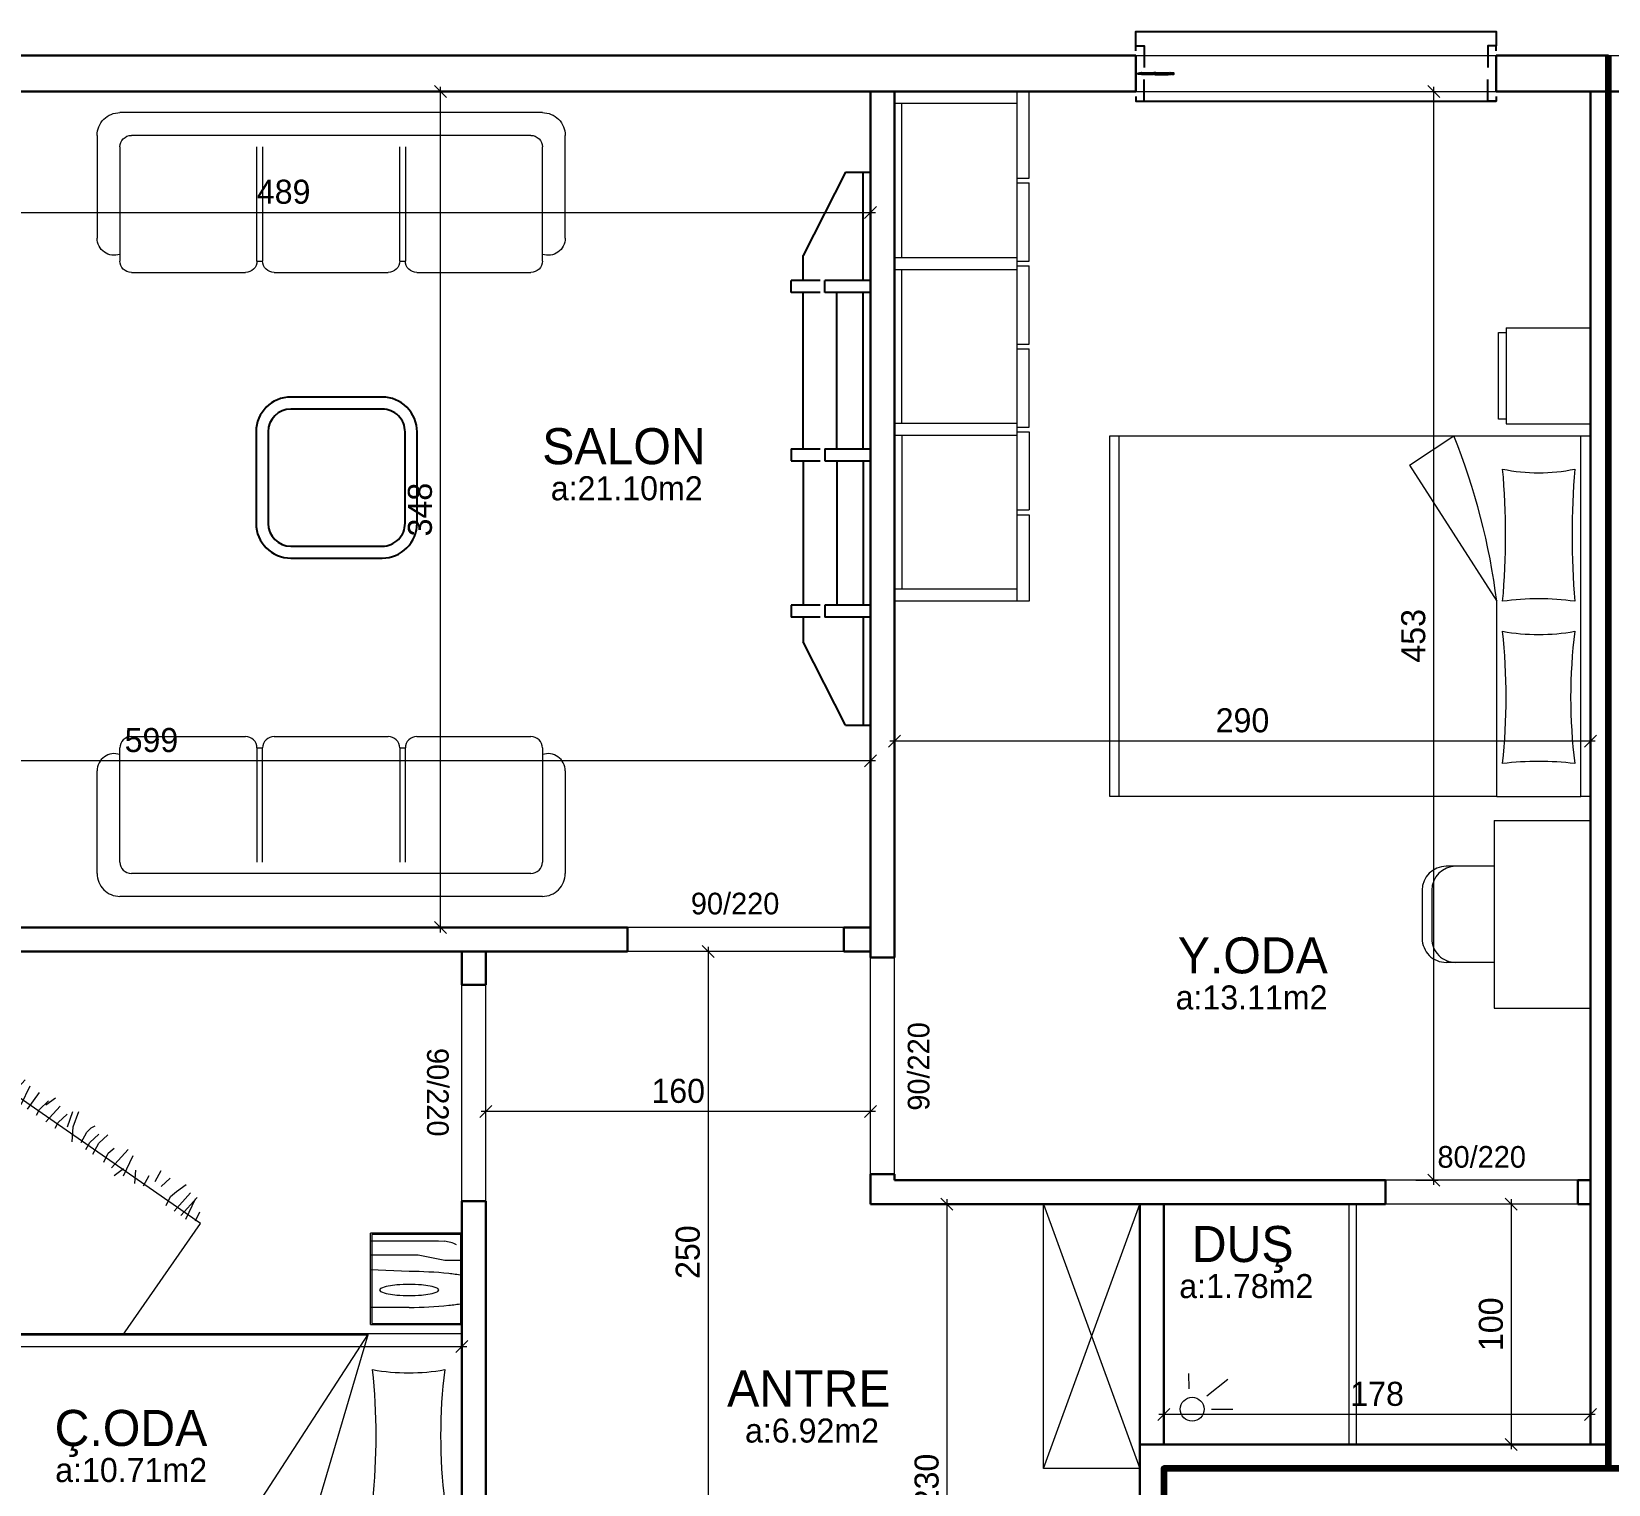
# Model space of a CAD drawing. Header units: centimetres. Extents: x 562865 to 1310255, y -148070 to 32737.
# Drawn here: x 621321 to 621977, y 24569 to 25173 of the extents above; entities that cross this region are included whole.
import ezdxf
from ezdxf.enums import TextEntityAlignment as Align

# ---------------------------------------------------------------- set-up
doc = ezdxf.new("R2010")
doc.units = ezdxf.units.CM
doc.header["$LTSCALE"] = 2.5
doc.layers.get('0').update_dxf_attribs({"color": 86})
for name, color, linetype in [('alan', 7, 'Continuous'), ('kapi-yazi', 7, 'Continuous'), ('mahal', 7, 'Continuous'), ('pencere', 7, 'Continuous')]:
    doc.layers.add(name, color=color, linetype=linetype)
for name, color, linetype, lineweight in [('DUVAR', 4, 'Continuous', 30), ('duvar-kesim', 7, 'Continuous', 0), ('GÖRÜNÜŞLER', 96, 'Continuous', 25), ('iç ölçü', 106, 'Continuous', 18), ('kolon', 1, 'Continuous', 53)]:
    doc.layers.add(name, color=color, linetype=linetype, lineweight=lineweight)
doc.styles.add('PINAR', font='comic.ttf')
doc.dimstyles.new('TEMİZ ÖLÇÜ', dxfattribs={"dimtxt": 10, "dimasz": 5, "dimexe": 1.8, "dimexo": 0.625, "dimgap": 3, "dimtad": 1, "dimdec": 0, "dimrnd": 0.5, "dimzin": 1, "dimdsep": 46, "dimtxsty": 'PINAR', "dimblk": 'OBLIQUE', "dimcen": 0.9, "dimdle": 2, "dimclrd": 256, "dimclre": 256, "dimclrt": 7, "dimadec": 0, "dimazin": 0, "dimtfac": 1, "dimtdec": 0, "dimtofl": 0, "dimtmove": 2, "dimatfit": 2, "dimfxl": 10, "dimfxlon": 1, "dimlwd": -1, "dimlwe": -1, "dimarcsym": 0})

# ---------------------------------------------------------------- blocks, each defined once
blk = doc.blocks.new('_Oblique')
at = {"color": 0, "linetype": 'ByBlock', "lineweight": -2}
blk.add_line((-0.5, -0.5), (0.5, 0.5), dxfattribs=at)
blk = doc.blocks.new('*D1531')
at = {"layer": 'Defpoints', "color": 0}
for p in [(621679.78, 24905.99), (621969.28, 24902.5), (621679.78, 24878.07)]:
    blk.add_point(p, dxfattribs=at)
at = {"layer": 'iç ölçü'}
for p, q in [((621679.78, 24888.07), (621679.78, 24876.27)), ((621969.28, 24888.07), (621969.28, 24876.27)), ((621971.28, 24878.07), (621677.78, 24878.07))]:
    blk.add_line(p, q, dxfattribs=at)
at = {"layer": 'iç ölçü', "linetype": 'ByBlock', "xscale": 5, "yscale": 5, "zscale": 5, "rotation": 180}
blk.add_blockref('_Oblique', (621679.78, 24878.07), dxfattribs=at)
at = {"layer": 'iç ölçü', "linetype": 'ByBlock', "xscale": 5, "yscale": 5, "zscale": 5}
blk.add_blockref('_Oblique', (621969.28, 24878.07), dxfattribs=at)
at = {"layer": 'iç ölçü', "color": 7, "insert": (621824.53, 24886.65), "char_height": 10, "attachment_point": 5, "style": 'PINAR'}
blk.add_mtext('290', dxfattribs=at)
blk = doc.blocks.new('*D1532')
at = {"layer": 'Defpoints', "color": 0}
for p in [(621895.96, 25148.21), (621904.11, 25148.21), (621895.96, 24695.49)]:
    blk.add_point(p, dxfattribs=at)
at = {"layer": 'iç ölçü'}
for p, q in [((621896.59, 25148.21), (621905.91, 25148.21)), ((621904.11, 24693.49), (621904.11, 25150.21)), ((621896.59, 24695.49), (621905.91, 24695.49))]:
    blk.add_line(p, q, dxfattribs=at)
at = {"layer": 'iç ölçü', "linetype": 'ByBlock', "xscale": 5, "yscale": 5, "zscale": 5}
for p, rotation in [((621904.11, 25148.21), 90), ((621904.11, 24695.49), 270)]:
    blk.add_blockref('_Oblique', p, dxfattribs=dict(at, rotation=rotation))
at = {"layer": 'iç ölçü', "color": 7, "insert": (621895.62, 24921.85), "char_height": 10, "attachment_point": 5, "rotation": 90, "style": 'PINAR'}
blk.add_mtext('453', dxfattribs=at)
blk = doc.blocks.new('*D1533')
at = {"layer": 'Defpoints', "color": 0}
for p in [(621490.83, 25148.21), (621521.1, 25148.21), (621511.1, 24800.49)]:
    blk.add_point(p, dxfattribs=at)
at = {"layer": 'iç ölçü'}
for p, q in [((621500.83, 25148.21), (621489.03, 25148.21)), ((621490.83, 24798.49), (621490.83, 25150.21)), ((621500.83, 24800.49), (621489.03, 24800.49))]:
    blk.add_line(p, q, dxfattribs=at)
at = {"layer": 'iç ölçü', "linetype": 'ByBlock', "xscale": 5, "yscale": 5, "zscale": 5}
for p, rotation in [((621490.83, 25148.21), 90), ((621490.83, 24800.49), 270)]:
    blk.add_blockref('_Oblique', p, dxfattribs=dict(at, rotation=rotation))
at = {"layer": 'iç ölçü', "color": 7, "insert": (621482.37, 24974.35), "char_height": 10, "attachment_point": 5, "rotation": 90, "style": 'PINAR'}
blk.add_mtext('348', dxfattribs=at)
blk = doc.blocks.new('*D1534')
at = {"layer": 'Defpoints', "color": 0}
for p in [(621669.78, 25090.93), (621071.46, 24974.6), (621071.46, 24869.89)]:
    blk.add_point(p, dxfattribs=at)
at = {"layer": 'iç ölçü'}
for p, q in [((621071.46, 24879.89), (621071.46, 24868.09)), ((621669.78, 24879.89), (621669.78, 24868.09)), ((621671.78, 24869.89), (621069.46, 24869.89))]:
    blk.add_line(p, q, dxfattribs=at)
at = {"layer": 'iç ölçü', "linetype": 'ByBlock', "xscale": 5, "yscale": 5, "zscale": 5, "rotation": 180}
blk.add_blockref('_Oblique', (621071.46, 24869.89), dxfattribs=at)
at = {"layer": 'iç ölçü', "linetype": 'ByBlock', "xscale": 5, "yscale": 5, "zscale": 5}
blk.add_blockref('_Oblique', (621669.78, 24869.89), dxfattribs=at)
at = {"layer": 'iç ölçü', "color": 7, "insert": (621370.62, 24878.44), "char_height": 10, "attachment_point": 5, "style": 'PINAR'}
blk.add_mtext('599', dxfattribs=at)
blk = doc.blocks.new('*D1535')
at = {"layer": 'Defpoints', "color": 0}
for p in [(621669.78, 25097.91), (621669.78, 25090.93), (621181.46, 25085.11)]:
    blk.add_point(p, dxfattribs=at)
at = {"layer": 'iç ölçü'}
for p, q in [((621179.46, 25097.91), (621671.78, 25097.91)), ((621181.46, 25087.91), (621181.46, 25099.71)), ((621669.78, 25091.56), (621669.78, 25099.71))]:
    blk.add_line(p, q, dxfattribs=at)
at = {"layer": 'iç ölçü', "linetype": 'ByBlock', "xscale": 5, "yscale": 5, "zscale": 5, "rotation": 180}
blk.add_blockref('_Oblique', (621181.46, 25097.91), dxfattribs=at)
at = {"layer": 'iç ölçü', "linetype": 'ByBlock', "xscale": 5, "yscale": 5, "zscale": 5}
blk.add_blockref('_Oblique', (621669.78, 25097.91), dxfattribs=at)
at = {"layer": 'iç ölçü', "color": 7, "insert": (621425.62, 25106.51), "char_height": 10, "attachment_point": 5, "style": 'PINAR'}
blk.add_mtext('489', dxfattribs=at)
blk = doc.blocks.new('*D1538')
at = {"layer": 'Defpoints', "color": 0}
for p in [(621499.78, 24642.54), (621499.78, 24626.25), (621071.46, 24504)]:
    blk.add_point(p, dxfattribs=at)
at = {"layer": 'iç ölçü'}
for p, q in [((621499.78, 24636.25), (621499.78, 24624.45)), ((621071.46, 24616.25), (621071.46, 24628.05)), ((621069.46, 24626.25), (621501.78, 24626.25))]:
    blk.add_line(p, q, dxfattribs=at)
at = {"layer": 'iç ölçü', "linetype": 'ByBlock', "xscale": 5, "yscale": 5, "zscale": 5, "rotation": 180}
blk.add_blockref('_Oblique', (621071.46, 24626.25), dxfattribs=at)
at = {"layer": 'iç ölçü', "linetype": 'ByBlock', "xscale": 5, "yscale": 5, "zscale": 5}
blk.add_blockref('_Oblique', (621499.78, 24626.25), dxfattribs=at)
at = {"layer": 'iç ölçü', "color": 7, "insert": (621285.62, 24634.85), "char_height": 10, "attachment_point": 5, "style": 'PINAR'}
blk.add_mtext('429', dxfattribs=at)
blk = doc.blocks.new('*D1541')
at = {"layer": 'Defpoints', "color": 0}
for p in [(621509.78, 24723.99), (621509.78, 24711.73), (621669.78, 24711.73)]:
    blk.add_point(p, dxfattribs=at)
at = {"layer": 'iç ölçü'}
for p, q in [((621671.78, 24723.99), (621507.78, 24723.99)), ((621509.78, 24713.99), (621509.78, 24725.79)), ((621669.78, 24713.99), (621669.78, 24725.79))]:
    blk.add_line(p, q, dxfattribs=at)
at = {"layer": 'iç ölçü', "linetype": 'ByBlock', "xscale": 5, "yscale": 5, "zscale": 5, "rotation": 180}
blk.add_blockref('_Oblique', (621509.78, 24723.99), dxfattribs=at)
at = {"layer": 'iç ölçü', "linetype": 'ByBlock', "xscale": 5, "yscale": 5, "zscale": 5}
blk.add_blockref('_Oblique', (621669.78, 24723.99), dxfattribs=at)
at = {"layer": 'iç ölçü', "color": 7, "insert": (621589.78, 24732.51), "char_height": 10, "attachment_point": 5, "style": 'PINAR'}
blk.add_mtext('160', dxfattribs=at)
blk = doc.blocks.new('*D1542')
at = {"layer": 'Defpoints', "color": 0}
for p in [(621639.44, 24790.49), (621602.27, 24540.49), (621613.57, 24540.49)]:
    blk.add_point(p, dxfattribs=at)
at = {"layer": 'iç ölçü'}
for p, q in [((621602.27, 24792.49), (621602.27, 24538.49)), ((621612.27, 24790.49), (621600.47, 24790.49)), ((621612.27, 24540.49), (621600.47, 24540.49))]:
    blk.add_line(p, q, dxfattribs=at)
at = {"layer": 'iç ölçü', "linetype": 'ByBlock', "xscale": 5, "yscale": 5, "zscale": 5}
for p, rotation in [((621602.27, 24790.49), 90), ((621602.27, 24540.49), 270)]:
    blk.add_blockref('_Oblique', p, dxfattribs=dict(at, rotation=rotation))
at = {"layer": 'iç ölçü', "color": 7, "insert": (621593.79, 24665.49), "char_height": 10, "attachment_point": 5, "rotation": 90, "style": 'PINAR'}
blk.add_mtext('250', dxfattribs=at)
blk = doc.blocks.new('*D1544')
at = {"layer": 'Defpoints', "color": 0}
for p in [(621725.78, 24685.49), (621701.57, 24455.49), (621734.31, 24455.49)]:
    blk.add_point(p, dxfattribs=at)
at = {"layer": 'iç ölçü'}
for p, q in [((621701.57, 24687.49), (621701.57, 24453.49)), ((621711.57, 24685.49), (621699.77, 24685.49)), ((621711.57, 24455.49), (621699.77, 24455.49))]:
    blk.add_line(p, q, dxfattribs=at)
at = {"layer": 'iç ölçü', "linetype": 'ByBlock', "xscale": 5, "yscale": 5, "zscale": 5}
for p, rotation in [((621701.57, 24685.49), 90), ((621701.57, 24455.49), 270)]:
    blk.add_blockref('_Oblique', p, dxfattribs=dict(at, rotation=rotation))
at = {"layer": 'iç ölçü', "color": 7, "insert": (621693.16, 24570.49), "char_height": 10, "attachment_point": 5, "rotation": 90, "style": 'PINAR'}
blk.add_mtext('230', dxfattribs=at)
blk = doc.blocks.new('*D1551')
at = {"layer": 'Defpoints', "color": 0}
for p in [(621949.65, 24685.49), (621936.32, 24585.49), (621949.65, 24585.49)]:
    blk.add_point(p, dxfattribs=at)
at = {"layer": 'iç ölçü'}
for p, q in [((621936.32, 24687.49), (621936.32, 24583.49)), ((621946.32, 24685.49), (621934.52, 24685.49)), ((621946.32, 24585.49), (621934.52, 24585.49))]:
    blk.add_line(p, q, dxfattribs=at)
at = {"layer": 'iç ölçü', "linetype": 'ByBlock', "xscale": 5, "yscale": 5, "zscale": 5}
for p, rotation in [((621936.32, 24685.49), 90), ((621936.32, 24585.49), 270)]:
    blk.add_blockref('_Oblique', p, dxfattribs=dict(at, rotation=rotation))
at = {"layer": 'iç ölçü', "color": 7, "insert": (621927.91, 24635.49), "char_height": 10, "attachment_point": 5, "rotation": 90, "style": 'PINAR'}
blk.add_mtext('100', dxfattribs=at)
blk = doc.blocks.new('*D1552')
at = {"layer": 'Defpoints', "color": 0}
for p in [(621791.78, 24625.05), (621969.28, 24625.05), (621791.78, 24597.98)]:
    blk.add_point(p, dxfattribs=at)
at = {"layer": 'iç ölçü'}
for p, q in [((621791.78, 24607.98), (621791.78, 24596.18)), ((621969.28, 24607.98), (621969.28, 24596.18)), ((621971.28, 24597.98), (621789.78, 24597.98))]:
    blk.add_line(p, q, dxfattribs=at)
at = {"layer": 'iç ölçü', "linetype": 'ByBlock', "xscale": 5, "yscale": 5, "zscale": 5, "rotation": 180}
blk.add_blockref('_Oblique', (621791.78, 24597.98), dxfattribs=at)
at = {"layer": 'iç ölçü', "linetype": 'ByBlock', "xscale": 5, "yscale": 5, "zscale": 5}
blk.add_blockref('_Oblique', (621969.28, 24597.98), dxfattribs=at)
at = {"layer": 'iç ölçü', "color": 7, "insert": (621880.53, 24606.48), "char_height": 10, "attachment_point": 5, "style": 'PINAR'}
blk.add_mtext('178', dxfattribs=at)
blk = doc.blocks.new('Yatak-1b')
for p, q in [((-41.84, 200), (-41.84, 162)), ((-3.84, 200), (-41.84, 200)), ((-41.34, 199.5), (-41.34, 162.5)), ((-4.34, 199.5), (-41.34, 199.5)), ((-4.34, 162.5), (-4.34, 199.5)), ((-3.84, 162), (-3.84, 200)), ((91, 200), (0, 200)), ((0, 200), (0, 0)), ((91, 135.49), (91, 200)), ((-3.84, 162), (-41.84, 162)), ((-41.34, 162.5), (-4.34, 162.5)), ((91, 135.49), (91, 0)), ((91, 0), (0, 0))]:
    blk.add_line(p, q)
at = {"color": 33}
for p, q in [((-30.61, 192.93), (-30.61, 200)), ((-38.77, 190.26), (-38.52, 192.73)), ((-38.77, 162), (-38.77, 190.26)), ((-32.82, 181.86), (-30.61, 192.93)), ((-18.26, 190.4), (-18.88, 190.01)), ((-17.64, 190.01), (-18.26, 190.4)), ((-32.82, 162), (-32.82, 181.86)), ((-25.94, 178.05), (-26.6, 162)), ((-11.02, 178.05), (-10.96, 162)), ((-18.88, 166.12), (-18.26, 165.73)), ((-18.26, 165.73), (-17.64, 166.12)), ((0, 160.94), (75.67, 111.85)), ((0, 160.94), (91, 134.01)), ((75.67, 111.85), (89.99, 133.93))]:
    blk.add_line(p, q, dxfattribs=at)
at = {"color": 8}
for p, q in [((0.6, 160.76), (0.6, 0)), ((89.99, 0), (89.99, 133.93)), ((-51.11, 80.31), (-58.63, 87.13)), ((-49.19, 83.08), (-56.71, 89.9)), ((-47.74, 85.17), (-56.13, 89.18)), ((-47.07, 89.15), (-50.79, 90.94)), ((-59.17, 81.3), (-62.11, 85.23)), ((-57.12, 78.8), (-59.17, 81.3)), ((-53.41, 77.01), (-57.12, 78.8)), ((-63.33, 72.44), (-67.89, 74.95)), ((-61.26, 74.95), (-64.74, 78.69)), ((-61.55, 67.53), (-65.89, 69.88)), ((-69.04, 54.26), (-76.67, 61.18)), ((-65.78, 59.22), (-74.17, 63.22)), ((-65.81, 55.34), (-68.75, 59.28)), ((-62.52, 63.9), (-68.03, 64.28)), ((-79.3, 48.99), (-82.78, 52.74)), ((-75.16, 52.84), (-77.21, 55.35)), ((-71.45, 51.06), (-75.16, 52.84)), ((-85.76, 45.75), (-86.51, 47.37)), ((-79.54, 45.15), (-83.02, 48.9)), ((-74.74, 46.49), (-79.3, 48.99)), ((-86.07, 38.32), (-92.51, 40.57)), ((-83.93, 43.92), (-85.76, 45.75)), ((-79.59, 41.57), (-83.93, 43.92)), ((-76.66, 43.57), (-79.54, 45.15)), ((-88.24, 26.9), (-94.75, 32.8)), ((-86.12, 35.9), (-92.56, 38.14)), ((-87.99, 32.08), (-91.46, 35.83)), ((-79.85, 37.9), (-86.07, 38.32)), ((-95.29, 26.97), (-98.24, 30.9)), ((-93.4, 24.29), (-96.88, 28.04)), ((-85.56, 30.75), (-87.99, 32.08)), ((-95.4, 16.61), (-103.17, 20.32)), ((-93.5, 19.33), (-100.38, 24.33)), ((-90.98, 22.96), (-93.4, 24.29)), ((-98.05, 11.36), (-105.67, 18.28)), ((-105.41, 7.93), (-108.89, 11.68)), ((-104.17, 9.94), (-106.21, 12.44)), ((-102.53, 6.35), (-105.41, 7.93)), ((-101.07, 8.45), (-104.17, 9.94)), ((-108.59, -1.33), (-112.93, 1.02)), ((-108.44, 2.66), (-111.92, 6.4)), ((-106.02, 1.32), (-108.44, 2.66)), ((-103.74, 3.58), (-108.3, 6.09)), ((89.99, 0.6), (0, 0.6)), ((-113.47, -6.12), (-116.77, -4.82)), ((-112.66, -4.63), (-114.7, -2.13)), ((80.54, -4), (87.22, -10.46)), ((74.87, -12.16), (77.84, -15.01)), ((77.17, -8.85), (86.18, -13.52)), ((71.74, -16.83), (75.67, -20.23)), ((77.84, -15.01), (80.9, -16.06)), ((65.76, -25.26), (68.03, -30.3)), ((68.82, -23.09), (72.54, -26.34)), ((75.67, -20.23), (80.4, -22.19)), ((62.51, -29.95), (69.18, -36.42)), ((68.03, -30.3), (72.38, -35.55)), ((72.54, -26.34), (74.88, -27.42)), ((74.88, -27.42), (76.67, -27.55)), ((56.83, -38.11), (59.8, -40.97)), ((59, -34.74), (68.14, -39.47)), ((51.63, -45.6), (54.12, -47.75)), ((53.7, -42.79), (57.63, -46.19)), ((59.8, -40.97), (62.86, -42.01)), ((62.86, -42.01), (67.57, -43.4)), ((47.43, -50.57), (49.99, -56.25)), ((50.78, -49.05), (54.5, -52.29)), ((54.12, -47.75), (58.84, -49.71)), ((54.5, -52.29), (56.84, -53.37)), ((57.63, -46.19), (62.36, -48.14)), ((42.72, -58.41), (44.81, -60.22)), ((49.99, -56.25), (54.34, -61.5)), ((56.84, -53.37), (58.63, -53.51)), ((40.04, -62.27), (47.84, -66.31)), ((44.81, -60.22), (49.53, -62.18)), ((34.78, -69.84), (41.86, -74.54)), ((37.31, -66.2), (39.4, -68.01)), ((39.4, -68.01), (44.12, -69.97)), ((28.89, -76.87), (38.03, -81.61)), ((32.89, -72.56), (39.08, -78.55)), ((23.59, -84.92), (27.53, -88.32)), ((25.76, -82.82), (28.25, -84.97)), ((27.22, -80.72), (29.7, -83.1)), ((28.25, -84.97), (32.97, -86.93)), ((29.7, -83.1), (32.75, -84.15)), ((32.75, -84.15), (37.47, -85.53)), ((20.13, -90.91), (27.33, -94.64)), ((20.67, -91.18), (24.39, -94.43)), ((22.27, -87.84), (24.36, -89.65)), ((24.36, -89.65), (29.08, -91.61)), ((27.53, -88.32), (32.25, -90.28)), ((17.89, -97.42), (20.25, -100.06)), ((19, -96.14), (22.05, -97.19)), ((22.05, -97.19), (26.77, -98.57)), ((24.39, -94.43), (26.74, -95.51)), ((26.74, -95.51), (28.52, -95.64)), ((14.74, -101.98), (20.3, -104.23)), ((14.74, -101.98), (18.18, -106.4)), ((16.04, -99.92), (20.76, -101.87)), ((20.25, -100.06), (22.93, -100.82)), ((22.93, -100.82), (23.01, -100.87))]:
    blk.add_line(p, q, dxfattribs=at)
at = {"color": 33}
blk.add_lwpolyline([(0.6, 58.91), (-45.85, 91.2), (-116.64, -10.66), (14.74, -101.98), (85.53, -0.12), (84.49, 0.6)], dxfattribs=at)
for centre, radius, start, end in [((-23.6, 191.24), 15, 154.00852, 174.28557), ((56.8, 185.92), 82.34, 170.15442, 174.01793), ((-94.18, 185.92), 82.75, 5.98206, 9.79577), ((131.89, 178.05), 157.84, 174.01794, 180), ((-169.27, 178.05), 158.25, 0, 5.98207), ((-66.67, 177.87), 82.89, 349.57411, 10.42589), ((42.35, 412.24), 221.09, 262.85499, 277.14501), ((205.69, 177.87), 136.67, 173.69908, 186.30092), ((13.83, 180.53), 34.29, 169.47569, 175.59966), ((-5.93, 184.2), 14.19, 155.8434, 169.47569), ((-30.59, 184.2), 14.19, 10.52432, 24.15659), ((-50.35, 180.53), 34.29, 4.40038, 10.52429), ((45.83, 178.06), 66.38, 175.59963, 180), ((45.83, 178.06), 66.38, 180, 184.40034), ((-82.35, 178.06), 66.38, 0, 4.40034), ((-82.35, 178.06), 66.38, 355.59963, 0), ((13.83, 175.6), 34.29, 184.40038, 190.52429), ((-50.35, 175.6), 34.29, 349.4757, 355.59966), ((-5.93, 171.93), 14.19, 190.5243, 204.1566), ((-30.59, 171.93), 14.19, 335.8434, 349.47569), ((42.35, -94.99), 259.31, 83.91241, 96.08759)]:
    blk.add_arc(centre, radius, start, end, dxfattribs=at)
blk = doc.blocks.new('A$C5B622B99')
for p, q in [((0, 200), (40, 200)), ((0, 165), (0, 200)), ((40, 165), (40, 200)), ((205, 200), (283, 200)), ((205, 160), (205, 200)), ((283, 160), (283, 200)), ((45, 143.16), (45, 196)), ((195, 161), (195, 196)), ((0, 165), (40, 165)), ((205, 160), (283, 160)), ((45, 0), (45, 4)), ((194.99, 4), (195, 0)), ((195, 0), (45, 0))]:
    blk.add_line(p, q)
at = {"color": 42}
for p, q in [((2, 161.8), (2, 165)), ((38, 165), (38, 161.8)), ((38, 161.8), (2, 161.8)), ((57.14, 124.69), (113.77, 161)), ((194.99, 161), (113.77, 161)), ((194.99, 161), (194.99, 4)), ((224, 160), (224, 140)), ((264, 160), (264, 140)), ((57.14, 124.69), (45, 143.15)), ((45, 4), (45, 143.15)), ((234, 134), (254, 134)), ((234, 130), (254, 130)), ((195, 4), (45, 4))]:
    blk.add_line(p, q, dxfattribs=at)
blk.add_lwpolyline([(45, 200), (195, 200), (195, 196), (45, 196)], close=True)
for centre, radius, start, end in [((-12.22, 178.48), 72.55, 348.06799, 11.93201), ((86.27, 527.83), 335.48, 265.2981, 274.7019), ((224.43, 178.48), 111.68, 172.28082, 187.71918), ((153.73, 412.86), 221.09, 262.85499, 277.14501), ((44.71, 178.48), 82.89, 349.57411, 10.42589), ((317.08, 178.48), 136.67, 173.69908, 186.30092), ((86.27, -141.41), 306.13, 84.84604, 95.15396), ((153.73, -94.37), 259.31, 83.91241, 96.08759), ((194.99, 161), 0.005, 270, 0), ((45, 143.16), 0.005, 180, 292.0158)]:
    blk.add_arc(centre, radius, start, end)
for centre, radius, start, end in [((147.49, -110.3), 273.39, 97.08581, 112.0158), ((234, 144), 10, 180, 270), ((234, 140), 10, 180, 270), ((254, 144), 10, 270, 0), ((254, 140), 10, 270, 0)]:
    blk.add_arc(centre, radius, start, end, dxfattribs=at)
blk = doc.blocks.new('A$C355D1F9A')
for p, q in [((0, 0), (0, 212)), ((56, 212), (0, 212)), ((51, 212), (51, 0)), ((56, 176), (56, 212)), ((51, 207), (0, 207)), ((3, 143), (3, 207)), ((51, 176), (56, 176)), ((51, 174), (56, 174)), ((56, 141.5), (56, 174)), ((51, 143), (0, 143)), ((51, 138), (0, 138)), ((3, 138), (3, 74)), ((51, 141.5), (56, 141.5)), ((51, 139.5), (56, 139.5)), ((56, 139.5), (56, 107)), ((51, 107), (56, 107)), ((51, 105), (56, 105)), ((56, 105), (56, 72.5)), ((0, 74), (51, 74)), ((51, 72.5), (56, 72.5)), ((0, 69), (51, 69)), ((3, 69), (3, 5)), ((51, 70.5), (56, 70.5)), ((56, 70.5), (56, 38)), ((51, 38), (56, 38)), ((51, 36), (56, 36)), ((56, 36), (56, 0)), ((51, 5), (0, 5)), ((56, 0), (0, 0))]:
    blk.add_line(p, q)
blk = doc.blocks.new('fm-win2')
at = {"color": 8, "linetype": 'Continuous'}
for p, q in [((11, 1.4), (11, 0.2)), ((11, 1.4), (54.3, 1.4)), ((11, 0.2), (54.3, 0.2)), ((12, 1.4), (12, 0.2)), ((12.8, 3), (52.5, 3)), ((53.3, 1.4), (53.3, 0.2)), ((54.3, 1.4), (54.3, 0.2)), ((63.9, 0.3), (63.9, -0.9)), ((63.9, 0.3), (103.2, 0.3)), ((64.9, 0.3), (64.9, -0.9)), ((102.2, 0.3), (102.2, -0.9)), ((103.2, 0.3), (103.2, -0.9)), ((12.9, -1.9), (52.3, -1.9)), ((63.9, -0.9), (103.2, -0.9)), ((65.4, -3.3), (101.6, -3.3))]:
    blk.add_line(p, q, dxfattribs=at)
at = {"linetype": 'Continuous'}
for points in [[(7, -1.8), (0, -1.8), (0, 1.8), (7, 1.8)], [(7.5, -1.7), (7.5, -0.1), (7.2, -0.1), (7.2, 0.2), (7.5, 0.2), (7.5, 0.7), (7.2, 0.7), (7.2, 1), (7.5, 1), (7.5, 2), (6.2, 2), (6.2, 2.7), (5.6, 2.7), (5.5, 2), (5.2, 2), (5.4, 3), (12.5, 3), (12.7, 2), (12.4, 2), (12.3, 2.7), (11.7, 2.7), (11.7, 2), (10.5, 2), (10.5, 1), (10.8, 1), (10.8, 0.7), (10.5, 0.7), (10.5, 0.2), (10.8, 0.2), (10.8, -0.1), (10.5, -0.1), (10.5, -1.7), (10.8, -1.7), (10.8, -2), (7.2, -2), (7.2, -1.7)], [(58, 2), (59.2, 2), (59.2, 2.7), (59.8, 2.7), (59.9, 2), (60.2, 2), (60, 3), (52.8, 3), (52.6, 2), (52.9, 2), (53, 2.7), (53.5, 2.7), (53.5, 2), (54.7, 2), (54.7, 1), (54.4, 1), (54.4, 0.7), (54.7, 0.7), (54.7, 0.2), (54.4, 0.2), (54.4, -0.1), (54.7, -0.1), (54.7, -1.7), (54.4, -1.7), (54.4, -2), (58.3, -2), (58.3, -1.7), (58, -1.7), (58, -0.1), (58.3, -0.1), (58.3, 0.2), (58, 0.2), (58, 0.7), (58.3, 0.7), (58.3, 1), (58, 1)], [(63.1, -1.2), (63.1, 0.9), (63.9, 0.9), (63.9, 1.6), (64.4, 1.6), (64.5, 0.9), (64.9, 0.9), (64.7, 1.9), (59.8, 1.9), (59.8, 1.6), (59.9, 1.6), (59.9, 0.8), (59.1, 0.8), (59.1, -0.2), (60.1, -0.2), (60.1, -1.8), (59.1, -1.8), (59.1, -2.3), (57.5, -2.3), (57.5, -3.5), (63.4, -3.5), (63.4, -3.2), (63.1, -3.2), (63.1, -1.4), (63.4, -1.4), (63.4, -1.2)], [(104, -1.4), (103.7, -1.4), (103.7, -1.2), (104, -1.2), (104, 0.9), (103.1, 0.9), (103.1, 1.6), (102.6, 1.6), (102.5, 0.9), (102.2, 0.9), (102.4, 1.9), (107.3, 1.9), (107.3, 1.6), (107.2, 1.6), (107.2, 0.8), (108, 0.8), (108, -0.2), (107, -0.2), (107, -1.8), (108, -1.8), (108, -2.3), (109.5, -2.3), (109.5, -3.5), (103.7, -3.5), (103.7, -3.2), (104, -3.2)], [(109, 0.7), (108.7, 0.7), (108.7, 1), (109, 1), (109, 2), (107.8, 2), (107.8, 2.7), (107.2, 2.7), (107.1, 2), (106.8, 2), (107, 3), (114.4, 3), (114.6, 2), (114.2, 2), (114.1, 2.7), (113.6, 2.7), (113.6, 2), (112.3, 2), (112.3, 1), (112.6, 1), (112.6, 0.7), (112.3, 0.7), (112.3, 0.2), (112.6, 0.2), (112.6, -0.1), (112.3, -0.1), (112.3, -1.7), (112.6, -1.7), (112.6, -2), (108.7, -2), (108.7, -1.7), (109, -1.7), (109, -0.1), (108.7, -0.1), (108.7, 0.2), (109, 0.2)], [(113, -1.8), (120, -1.8), (120, 1.8), (113, 1.8)]]:
    blk.add_lwpolyline(points, close=True, dxfattribs=at)
at = {"color": 8, "linetype": 'Continuous'}
blk.add_lwpolyline([(63.4, 1.9), (65.2, 3.7), (101.8, 3.7), (103.6, 1.9)], dxfattribs=at)
for points in [[(10.9, -1.4), (10.9, -1.9), (12.6, -1.9), (12.6, -0.5), (12.3, -0.5), (12.3, -1), (11.8, -1), (11.8, -0.5), (11.5, -0.5), (11.5, -1.1), (10.7, -1.1), (10.7, -0.5), (10.6, -0.5), (10.6, -1.4)], [(54.3, -1.4), (54.3, -1.9), (52.6, -1.9), (52.6, -0.5), (52.9, -0.5), (52.9, -1), (53.4, -1), (53.4, -0.5), (53.7, -0.5), (53.7, -1.1), (54.5, -1.1), (54.5, -0.5), (54.6, -0.5), (54.6, -1.4)], [(63.2, -2.4), (63.5, -2.4), (63.5, -3.3), (65.2, -3.3), (65.2, -1.6), (64.9, -1.6), (64.9, -2.1), (64.4, -2.1), (64.4, -1.6), (64.1, -1.6), (64.1, -2.1), (63.3, -2.1), (63.3, -1.6), (63.2, -1.6)], [(103.9, -2.4), (103.6, -2.4), (103.6, -3.3), (101.9, -3.3), (101.9, -1.6), (102.2, -1.6), (102.2, -2.1), (102.7, -2.1), (102.7, -1.6), (103, -1.6), (103, -2.1), (103.8, -2.1), (103.8, -1.6), (103.9, -1.6)]]:
    blk.add_lwpolyline(points, close=True, dxfattribs=at)
blk = doc.blocks.new('A$C632D768A')
at = {"color": 33}
for p, q in [((22.62, 230), (5, 195.38)), ((22.62, 230), (33, 230)), ((30, 185), (30, 230)), ((33, 180), (33, 230)), ((5, 185), (5, 195.38)), ((33, 50), (33, 185)), ((5, 115), (5, 180)), ((30, 115), (30, 180)), ((33, 115), (33, 110)), ((5, 110), (5, 50)), ((30, 110), (30, 50)), ((33, 50), (33, 0)), ((5, 45), (5, 34.62)), ((30, 45), (30, 0)), ((22.62, 0), (5, 34.62)), ((22.62, 0), (33, 0))]:
    blk.add_line(p, q, dxfattribs=at)
for p, q in [((12, 185), (0, 185)), ((0, 180), (0, 185)), ((33, 185), (14, 185)), ((14, 180), (14, 185)), ((12, 180), (0, 180)), ((33, 180), (14, 180)), ((19, 115), (19, 180)), ((0, 115), (12, 115)), ((0, 115), (0, 110)), ((14, 115), (33, 115)), ((14, 115), (14, 110)), ((0, 110), (12, 110)), ((14, 110), (33, 110)), ((19, 110), (19, 50)), ((0, 50), (0, 45)), ((12, 50), (0, 50)), ((14, 50), (14, 45)), ((33, 50), (14, 50)), ((12, 45), (0, 45)), ((33, 45), (14, 45))]:
    blk.add_line(p, q)
blk = doc.blocks.new('A$C3A3D5CC0')
at = {"color": 33}
for p, q in [((9.5, 194.75), (52.25, 194.75)), ((0, 9.5), (0, 185.25)), ((52.25, 0), (9.5, 0))]:
    blk.add_line(p, q, dxfattribs=at)
for p, q in [((14.25, 185.25), (61.75, 185.25)), ((9.5, 14.25), (9.5, 180.5)), ((66.5, 180.5), (66.5, 133)), ((61.75, 128.25), (14.25, 128.25)), ((14.25, 125.87), (61.75, 125.87)), ((61.75, 128.25), (61.75, 125.87)), ((66.5, 121.12), (66.5, 73.62)), ((61.75, 68.87), (14.25, 68.87)), ((14.25, 66.5), (61.75, 66.5)), ((61.75, 68.87), (61.75, 66.5)), ((9.5, 14.25), (9.5, 61.75)), ((66.5, 61.75), (66.5, 14.25)), ((61.75, 9.5), (14.25, 9.5))]:
    blk.add_line(p, q)
for centre, radius, start, end in [((9.5, 185.25), 9.5, 89.99996, 180.00004), ((52.25, 187.62), 7.12, 340.52878, 90.00004), ((9.5, 9.5), 9.5, 179.99996, 270.00004), ((52.25, 7.12), 7.12, 269.99996, 19.47122)]:
    blk.add_arc(centre, radius, start, end, dxfattribs=at)
for centre, start, end in [((14.25, 180.5), 89.99996, 180.00004), ((61.75, 180.5), 359.99996, 90.00004), ((61.75, 133), 269.99996, 0.00004), ((61.75, 121.12), 359.99996, 90.00004), ((61.75, 73.62), 269.99996, 0.00004), ((61.75, 61.75), 359.99996, 90.00004), ((14.25, 14.25), 179.99996, 270.00004), ((61.75, 14.25), 269.99996, 0.00004)]:
    blk.add_arc(centre, 4.75, start, end)

msp = doc.modelspace()

# ---------------------------------------------------------------- linework, layer by layer
at = {"color": 33}
for points in [[(621481.14, 25006.66, 0.414214), (621466.64, 25021.16), (621428.64, 25021.16, 0.413154), (621414.14, 25006.72), (621414.14, 24968.61, 0.413154), (621428.64, 24954.16), (621466.64, 24954.16, 0.414214), (621481.14, 24968.66)], [(621476.14, 25006.66, 0.414214), (621466.64, 25016.16), (621428.64, 25016.16, 0.412904), (621419.14, 25006.71), (621419.14, 24968.62, 0.412904), (621428.64, 24959.16), (621466.64, 24959.16, 0.414214), (621476.14, 24968.66)]]:
    msp.add_lwpolyline(points, format="xyb", close=True, dxfattribs=at)
at = {"layer": 'DUVAR'}
for p, q in [((621780.1, 25163.21), (621056.46, 25163.21)), ((621780.1, 25148.21), (621780.1, 25163.21)), ((621976.78, 25163.21), (621930.1, 25163.21)), ((621930.1, 25148.21), (621930.1, 25163.21)), ((621780.1, 25148.21), (621166.46, 25148.21)), ((621669.78, 25148.21), (621669.78, 24787.98)), ((621679.78, 25148.21), (621679.78, 24787.98)), ((621976.78, 25148.21), (621930.1, 25148.21)), ((621969.28, 24585.49), (621969.28, 25148.21)), ((621976.78, 25148.21), (622023.46, 25148.21)), ((621568.68, 24800.49), (621071.46, 24800.49)), ((621568.68, 24790.49), (621568.68, 24800.49)), ((621669.78, 24800.49), (621658.68, 24800.49)), ((621658.68, 24790.49), (621658.68, 24800.49)), ((621568.68, 24790.49), (621071.46, 24790.49)), ((621499.78, 24790.49), (621499.78, 24776.74)), ((621509.78, 24790.49), (621509.78, 24776.74)), ((621669.78, 24790.49), (621658.68, 24790.49)), ((621669.78, 24787.98), (621679.78, 24787.98)), ((621509.78, 24776.74), (621499.78, 24776.74)), ((621669.78, 24697.98), (621679.78, 24697.98)), ((621669.78, 24697.98), (621669.78, 24685.49)), ((621679.78, 24697.98), (621679.78, 24695.49)), ((621884.05, 24695.49), (621679.78, 24695.49)), ((621884.05, 24685.49), (621884.05, 24695.49)), ((621969.28, 24695.49), (621964.05, 24695.49)), ((621964.05, 24685.49), (621964.05, 24695.49)), ((621499.78, 24686.74), (621499.78, 24540.49)), ((621509.78, 24686.74), (621499.78, 24686.74)), ((621509.78, 24686.74), (621509.78, 24540.49)), ((621884.05, 24685.49), (621669.78, 24685.49)), ((621781.78, 24685.49), (621781.78, 24575.49)), ((621791.78, 24685.49), (621791.78, 24585.49)), ((621969.28, 24685.49), (621964.05, 24685.49)), ((621976.78, 24585.49), (621781.78, 24585.49)), ((621976.78, 24585.49), (621781.78, 24585.49)), ((621781.78, 24585.49), (621791.78, 24585.49)), ((621781.78, 24560.41), (621781.78, 24575.49)), ((621781.78, 24575.49), (621781.78, 24575.49))]:
    msp.add_line(p, q, dxfattribs=at)
at = {"layer": 'duvar-kesim'}
for p, q in [((621780.1, 25163.21), (621930.1, 25163.21)), ((621780.1, 25148.21), (621930.1, 25148.21)), ((621658.68, 24800.49), (621568.68, 24800.49)), ((621658.68, 24790.49), (621568.68, 24790.49)), ((621669.78, 24697.98), (621669.78, 24787.98)), ((621679.78, 24697.98), (621679.78, 24787.98)), ((621499.78, 24686.74), (621499.78, 24776.74)), ((621509.78, 24686.74), (621509.78, 24776.74)), ((621964.05, 24695.49), (621884.05, 24695.49)), ((621964.05, 24685.49), (621884.05, 24685.49))]:
    msp.add_line(p, q, dxfattribs=at)
at = {"layer": 'iç ölçü'}
for p, q in [((621741.78, 24685.49), (621781.78, 24575.49)), ((621741.78, 24575.49), (621781.78, 24685.49)), ((621868.78, 24685.49), (621868.78, 24585.49)), ((621871.78, 24685.49), (621871.78, 24585.49)), ((621802.4, 24608.68), (621802.2, 24615)), ((621809.63, 24605.77), (621818.37, 24612.69)), ((621811.64, 24600.15), (621820.48, 24600.15))]:
    msp.add_line(p, q, dxfattribs=at)
for points in [[(621671.78, 23945.49), (621671.78, 24285.49), (621056.46, 24285.49), (621056.46, 25163.21), (621976.78, 25163.21)], [(621976.78, 25163.21), (622897.1, 25163.21), (622897.1, 24285.49), (622281.78, 24285.49), (622281.78, 23945.49)], [(621741.78, 24685.49), (621741.78, 24685.49), (621781.78, 24685.49), (621781.78, 24575.49), (621741.78, 24575.49), (621741.78, 24685.49)]]:
    msp.add_lwpolyline(points, dxfattribs=at)
msp.add_circle((621803.6, 24600.14), 4.97, dxfattribs=at)
at = {"layer": 'kolon', "color": 6, "lineweight": 100}
msp.add_line((621976.78, 24575.49), (621976.78, 25163.21), dxfattribs=at)
msp.add_lwpolyline([(621791.78, 23315.49), (622161.78, 23315.49), (622161.78, 24575.49), (621791.78, 24575.49)], close=True, dxfattribs=at)
at = {"layer": 'pencere'}
for points in [[(621780.1, 25167.21), (621780.1, 25173.21), (621930.1, 25173.21), (621930.1, 25167.21)], [(621780.1, 25165.21), (621780.1, 25167.21), (621783.6, 25167.21), (621783.6, 25158.21)], [(621930.1, 25165.21), (621930.1, 25167.21), (621926.6, 25167.21), (621926.6, 25158.21)], [(621780.1, 25146.21), (621780.1, 25144.21), (621783.6, 25144.21), (621783.6, 25153.21)], [(621930.1, 25146.21), (621930.1, 25144.21), (621926.6, 25144.21), (621926.6, 25153.21)], [(621780.1, 25144.21), (621930.1, 25144.21)]]:
    msp.add_lwpolyline(points, dxfattribs=at)

# ---------------------------------------------------------------- block references
at = {"layer": 'GÖRÜNÜŞLER'}
msp.add_blockref('A$C632D768A', (621636.78, 24884.67), dxfattribs=at)
at = {"layer": 'iç ölçü', "xscale": -1}
for name, p, rotation in [('A$C355D1F9A', (621679.78, 25148.21), 180), ('A$C3A3D5CC0', (621542.76, 25139.49), 90)]:
    msp.add_blockref(name, p, dxfattribs=dict(at, rotation=rotation))
at = {"layer": 'iç ölçü'}
for name, p, rotation in [('A$C5B622B99', (621769.28, 25049.99), 270), ('A$C3A3D5CC0', (621542.76, 24813.48), 90), ('Yatak-1b', (621299.78, 24631.49), 270)]:
    msp.add_blockref(name, p, dxfattribs=dict(at, rotation=rotation))
at = {"layer": 'pencere', "xscale": -0.123333333292976, "yscale": -0.1000000000003638, "zscale": 0.1233333333333333, "rotation": 180}
msp.add_blockref('fm-win2', (621781.1, 25155.71), dxfattribs=at)

# ---------------------------------------------------------------- texts
at = {"layer": 'alan', "style": 'PINAR'}
for s, p in [('a:21.10m2', (621568.35, 24978.23)), ('a:13.11m2', (621828.29, 24766.44)), ('a:1.78m2', (621826.11, 24646.37)), ('a:6.92m2', (621645.44, 24586.28)), ('a:10.71m2', (621362.18, 24569.86))]:
    msp.add_text(s, height=10, dxfattribs=at).set_placement(p, align=Align.CENTER)
at = {"layer": 'kapi-yazi', "style": 'PINAR'}
msp.add_text('90/220', height=9, dxfattribs=at).set_placement((621613.44, 24810.49), align=Align.MIDDLE_CENTER)
for s, rotation, p in [('90/220', 90, (621689.78, 24742.73)), ('90/220', 270, (621489.78, 24731.99)), ('80/220', 360, (621924.05, 24705.12))]:
    msp.add_text(s, height=9, rotation=rotation, dxfattribs=at).set_placement(p, align=Align.MIDDLE_CENTER)
at = {"layer": 'mahal', "style": 'PINAR'}
for s, p in [('SALON', (621567.21, 24993.23)), ('Y.ODA', (621828.82, 24781.44)), ('DUŞ', (621824.6, 24661.37)), ('ANTRE', (621644.12, 24601.28)), ('Ç.ODA', (621362.1, 24584.86))]:
    msp.add_text(s, height=15, dxfattribs=at).set_placement(p, align=Align.CENTER)

# ---------------------------------------------------------------- dimensions: what is measured, and where the dimension line sits
at = {"layer": 'iç ölçü'}
for base, p1, p2, angle, picture, middle in [((621490.83, 25148.21), (621511.1, 24800.49), (621521.1, 25148.21), 90, '*D1533', (621482.37, 24974.35)), ((621904.11, 25148.21), (621895.96, 24695.49), (621895.96, 25148.21), 90, '*D1532', (621895.62, 24921.85)), ((621669.78, 25097.91), (621181.46, 25085.11), (621669.78, 25090.93), 180, '*D1535', (621425.62, 25106.51)), ((621071.46, 24869.89), (621669.78, 25090.93), (621071.46, 24974.6), 180, '*D1534', (621370.62, 24878.44)), ((621679.78102, 24878.06762), (621969.28104, 24902.49808), (621679.78102, 24905.98793), 180, '*D1531', (621824.53103, 24886.64949)), ((621602.27, 24540.49), (621639.44, 24790.49), (621613.57, 24540.49), 90, '*D1542', (621593.79, 24665.49)), ((621509.78, 24723.99), (621669.78, 24711.73), (621509.78, 24711.73), 180, '*D1541', (621589.78, 24732.51)), ((621701.57, 24455.49), (621725.78, 24685.49), (621734.31, 24455.49), 90, '*D1544', (621693.16, 24570.49)), ((621936.32, 24585.49), (621949.65, 24685.49), (621949.65, 24585.49), 90, '*D1551', (621927.91, 24635.49)), ((621499.78, 24626.25), (621071.46, 24504), (621499.78, 24642.54), 180, '*D1538', (621285.62, 24634.85)), ((621791.78102, 24597.98269), (621969.28104, 24625.05428), (621791.78102, 24625.05428), 180, '*D1552', (621880.53103, 24606.47998))]:
    dim = msp.add_linear_dim(base=base, p1=p1, p2=p2, angle=angle, dimstyle='TEMİZ ÖLÇÜ', override={"dimarcsym": 1}, dxfattribs=at)
    dim.commit()
    dim.dimension.update_dxf_attribs({"geometry": picture, "text_midpoint": middle})

doc.saveas('drawing.dxf')
